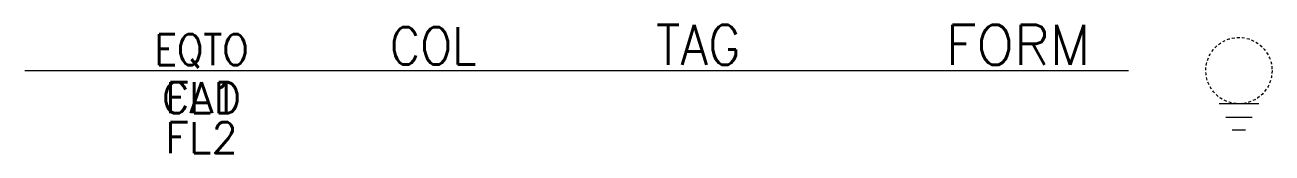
# Model space of a CAD drawing. Header units: millimetres. Extents: x 2660.4 to 2716.9, y 891.1 to 896.9.
import ezdxf
from ezdxf.enums import TextEntityAlignment as Align

# ---------------------------------------------------------------- set-up
doc = ezdxf.new("R2010")
doc.units = ezdxf.units.MM
doc.linetypes.add('HIDDEN', pattern=[0.375, 0.25, -0.125])
doc.styles.add('ROMANS', font='romans')

msp = doc.modelspace()

# ---------------------------------------------------------------- linework, layer by layer
for p, q in [((2660.437, 894.79), (2676.437, 894.79)), ((2676.437, 894.79), (2681.437, 894.79)), ((2681.437, 894.79), (2700.437, 894.79)), ((2700.437, 894.79), (2710.437, 894.79))]:
    msp.add_line(p, q)
at = {"color": 7}
for p, q in [((2716.337, 893.29), (2714.537, 893.29)), ((2714.837, 892.69), (2716.037, 892.69)), ((2715.737, 892.09), (2715.137, 892.09))]:
    msp.add_line(p, q, dxfattribs=at)
at = {"color": 7, "linetype": 'HIDDEN', "ltscale": 0.5}
msp.add_circle((2715.437, 894.79), 1.5, dxfattribs=at)

# ---------------------------------------------------------------- texts
at = {"color": 7, "lineweight": -3, "style": 'ROMANS', "width": 0.9}
for tag, height, p in [('COL', 1.7, (2678.937, 895.913)), ('TAG', 1.8, (2690.937, 895.955)), ('EQTO', 1.4, (2668.437, 895.743))]:
    msp.add_attdef(tag, text='', height=height, dxfattribs=at).set_placement(p, align=Align.MIDDLE_CENTER)
at = {"color": 7, "lineweight": -3, "style": 'ROMANS'}
msp.add_attdef('FORM', text='', height=1.8, dxfattribs=at).set_placement((2705.437, 895.955), align=Align.MIDDLE_CENTER)
for tag, p in [('CAD', (2668.437, 894.261)), ('FL1', (2668.437, 894.261)), ('FL2', (2668.437, 892.461))]:
    msp.add_attdef(tag, text='', height=1.4, dxfattribs=at).set_placement(p, align=Align.TOP_CENTER)

doc.saveas('drawing.dxf')
